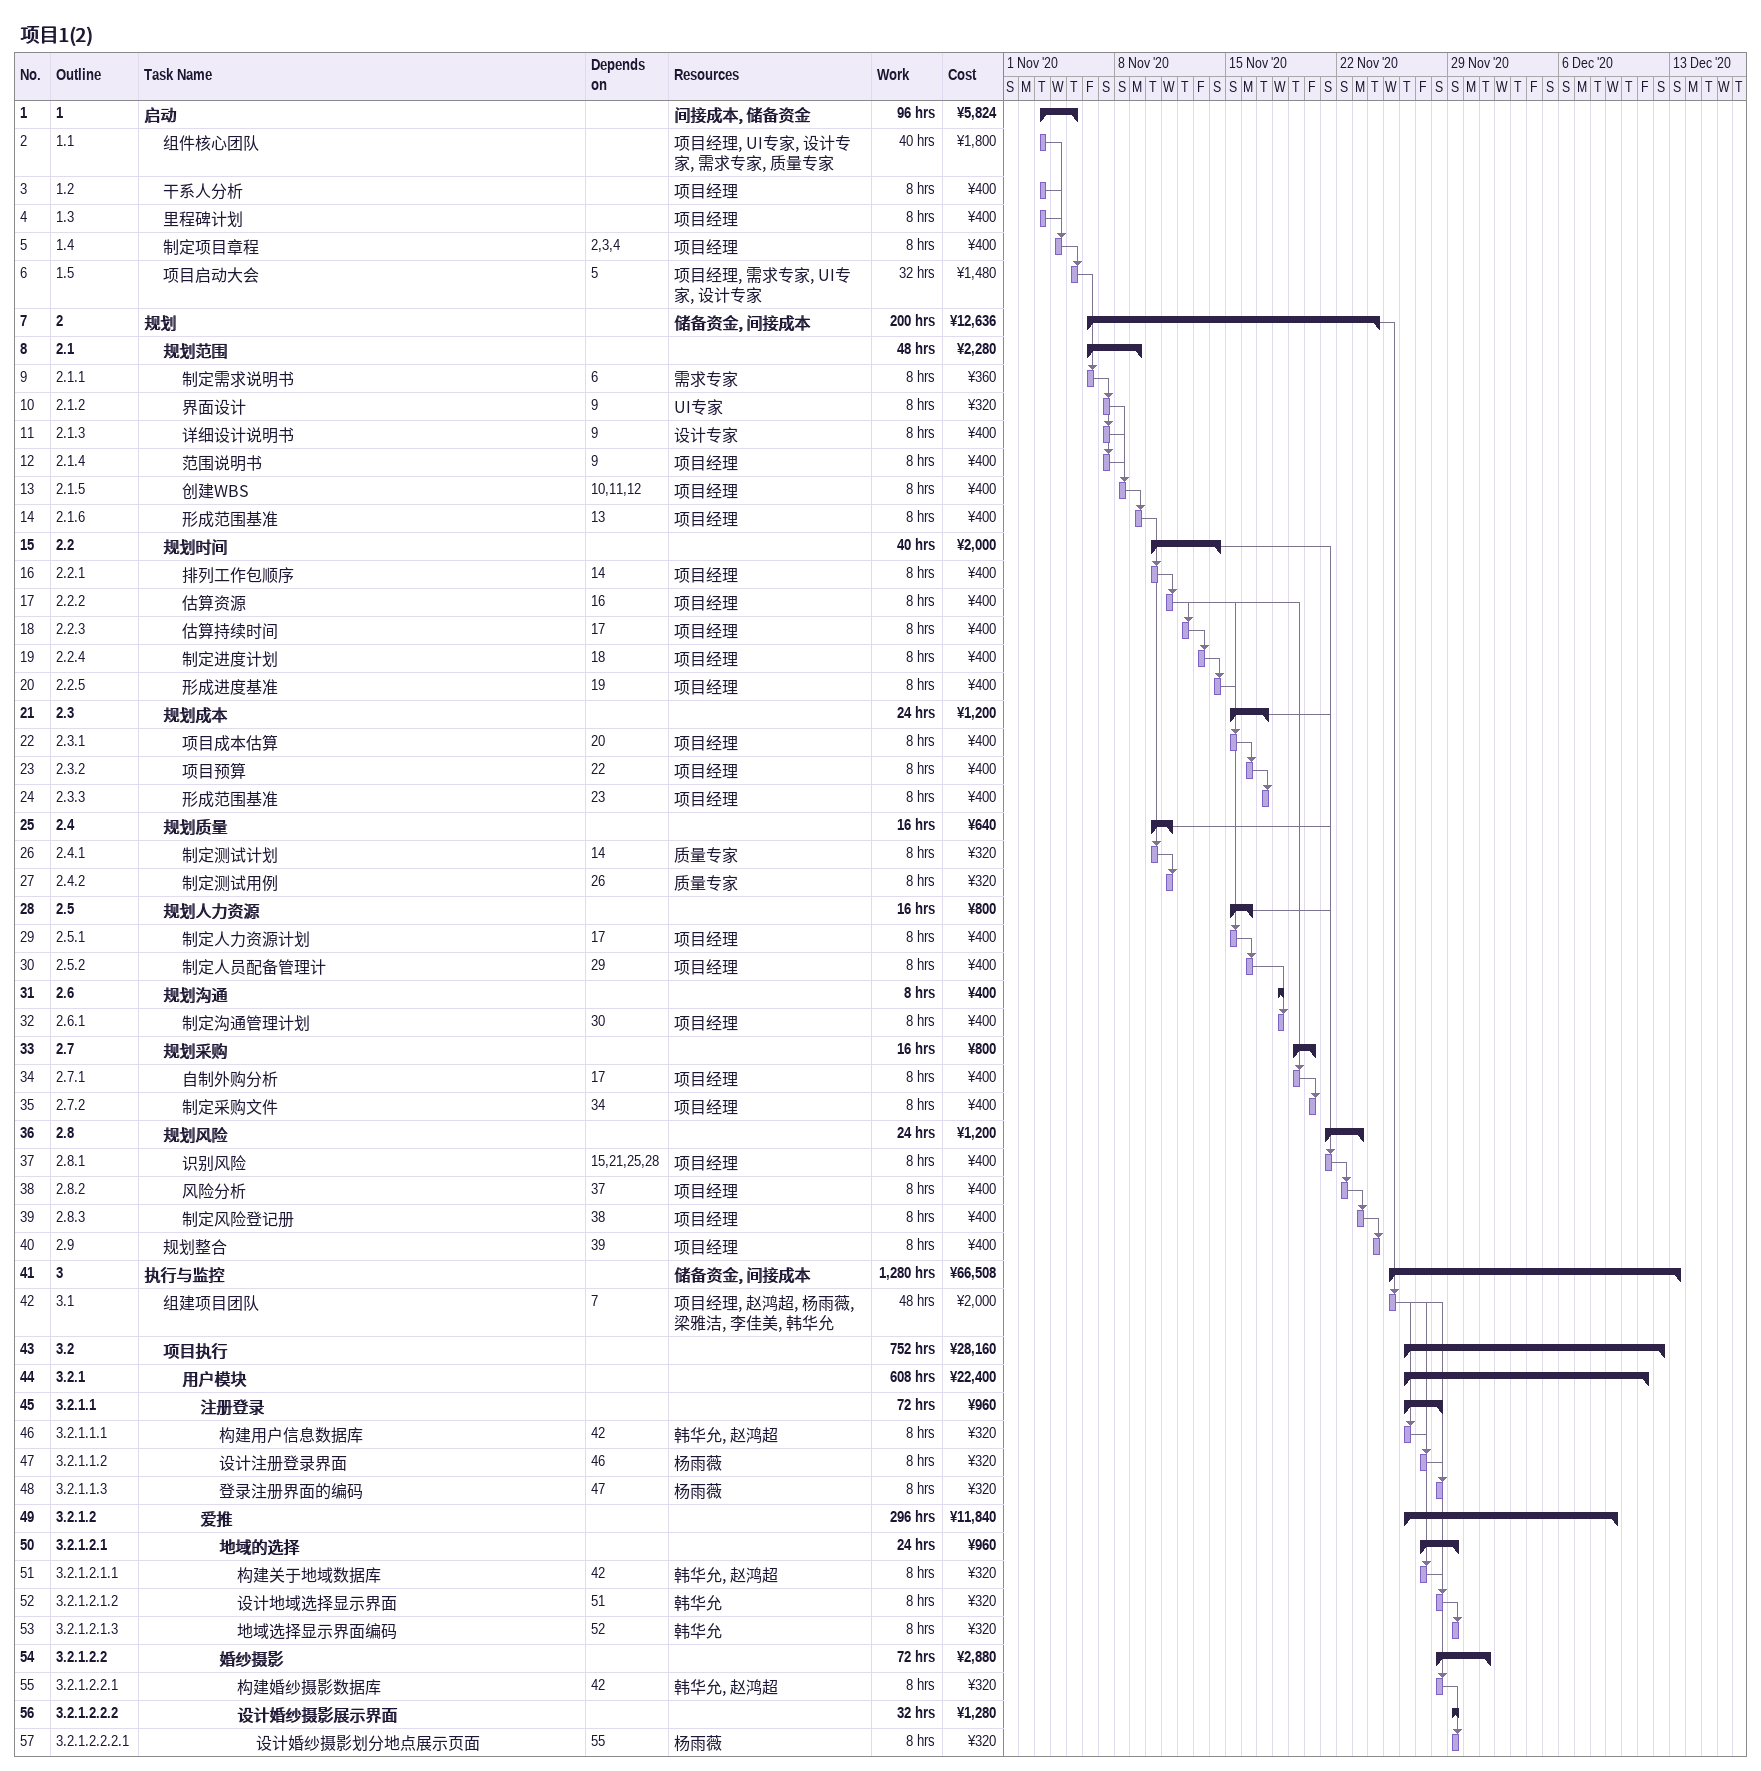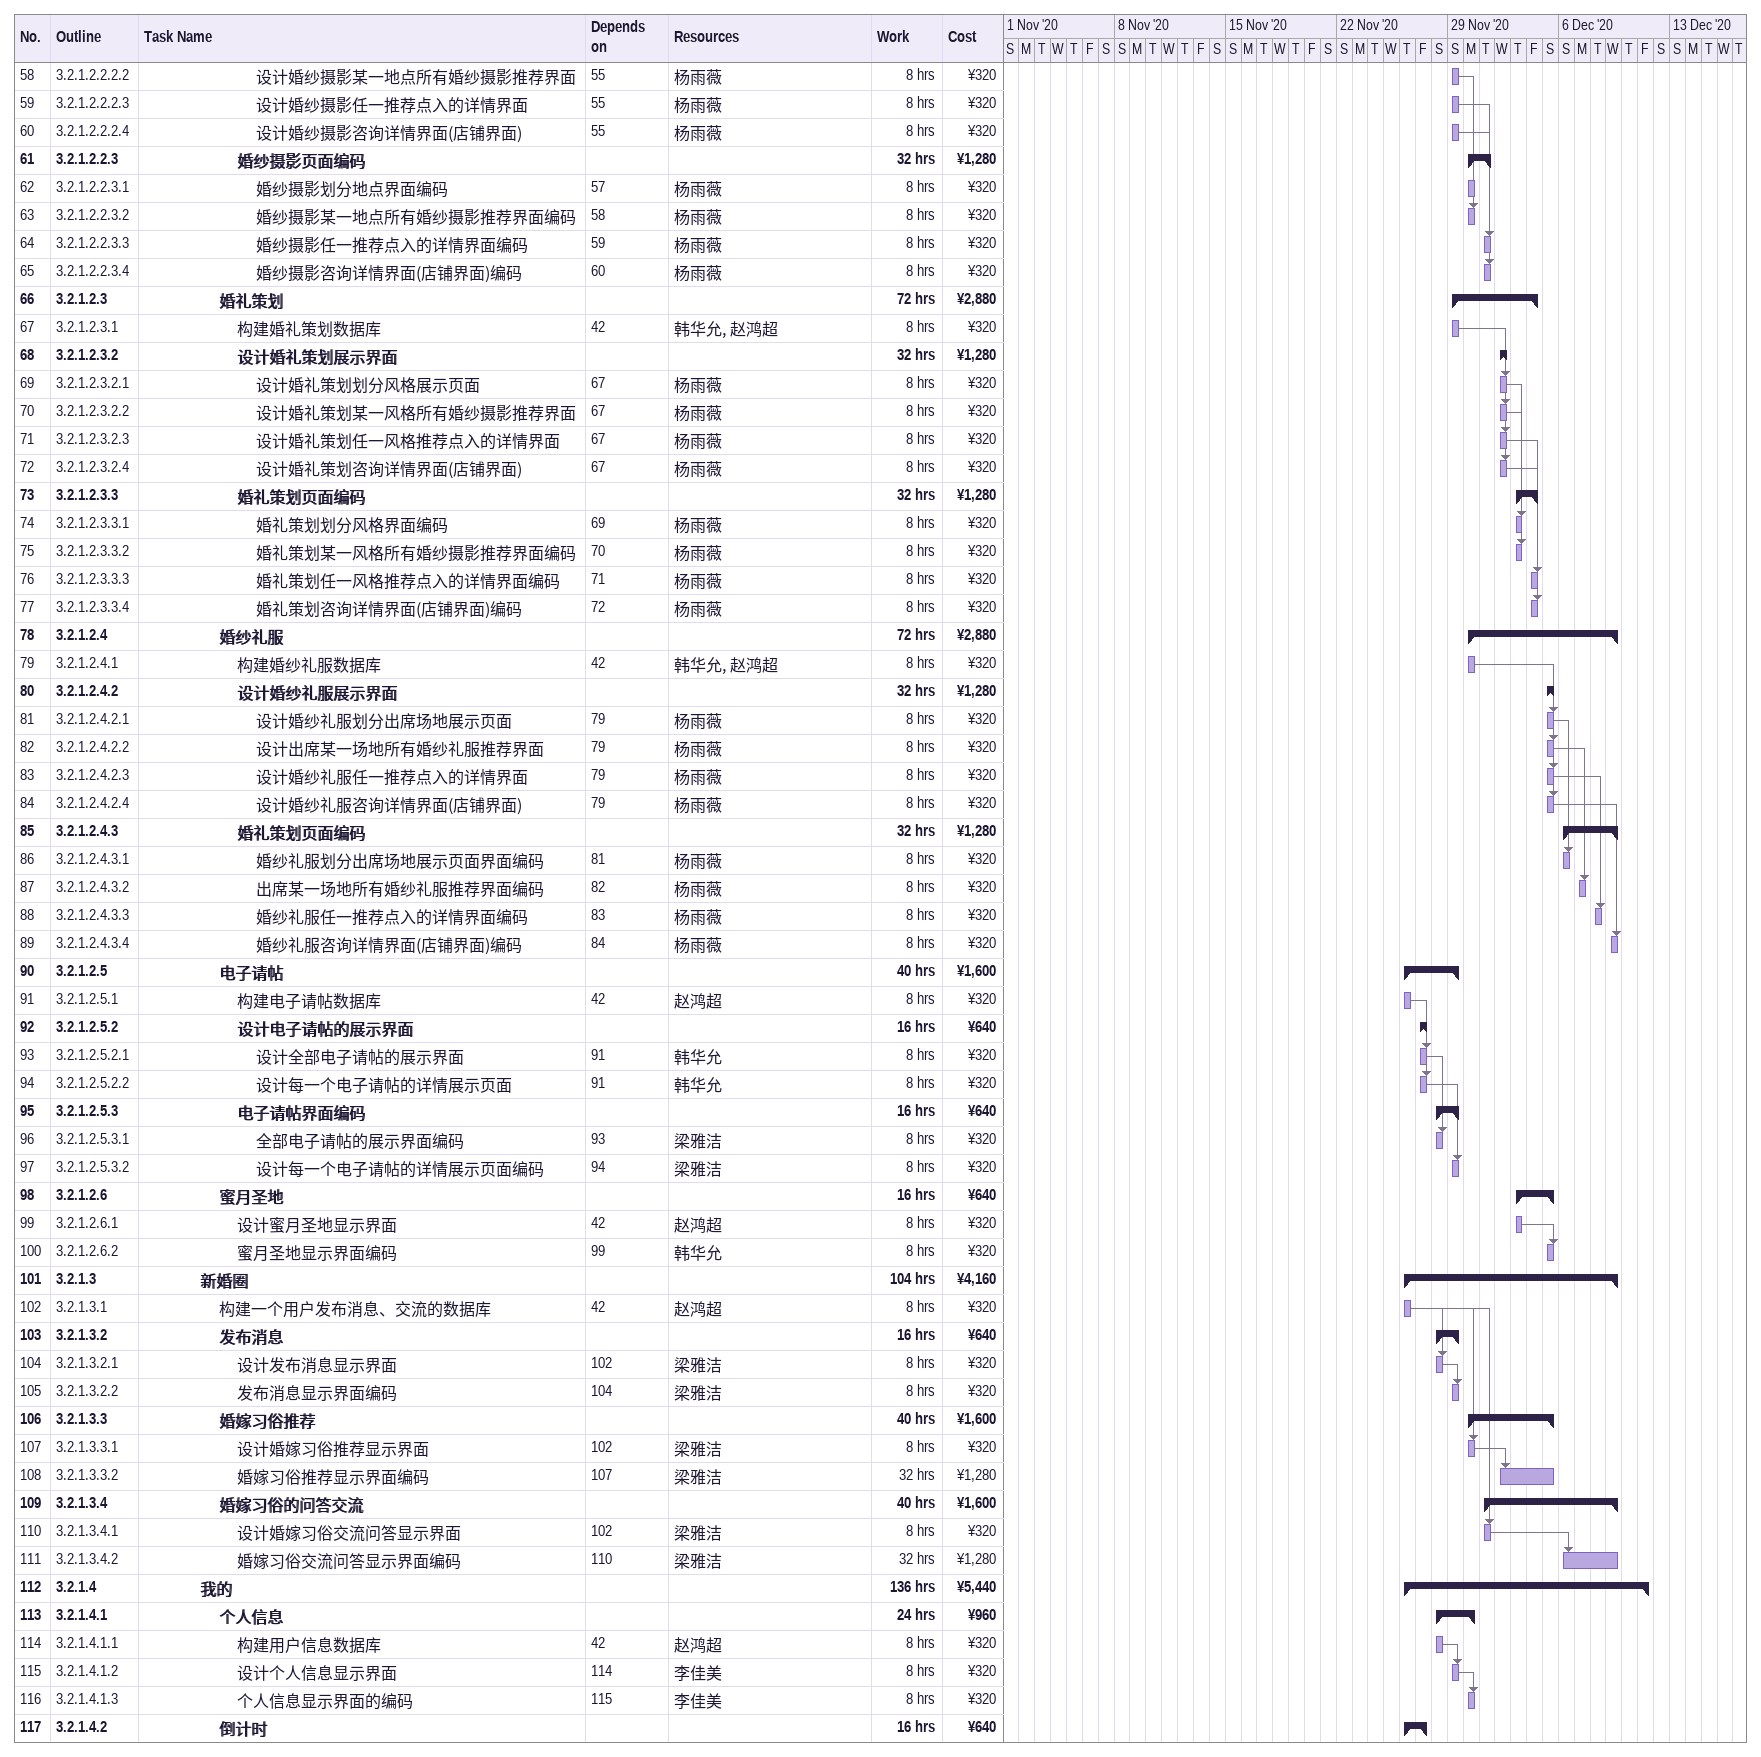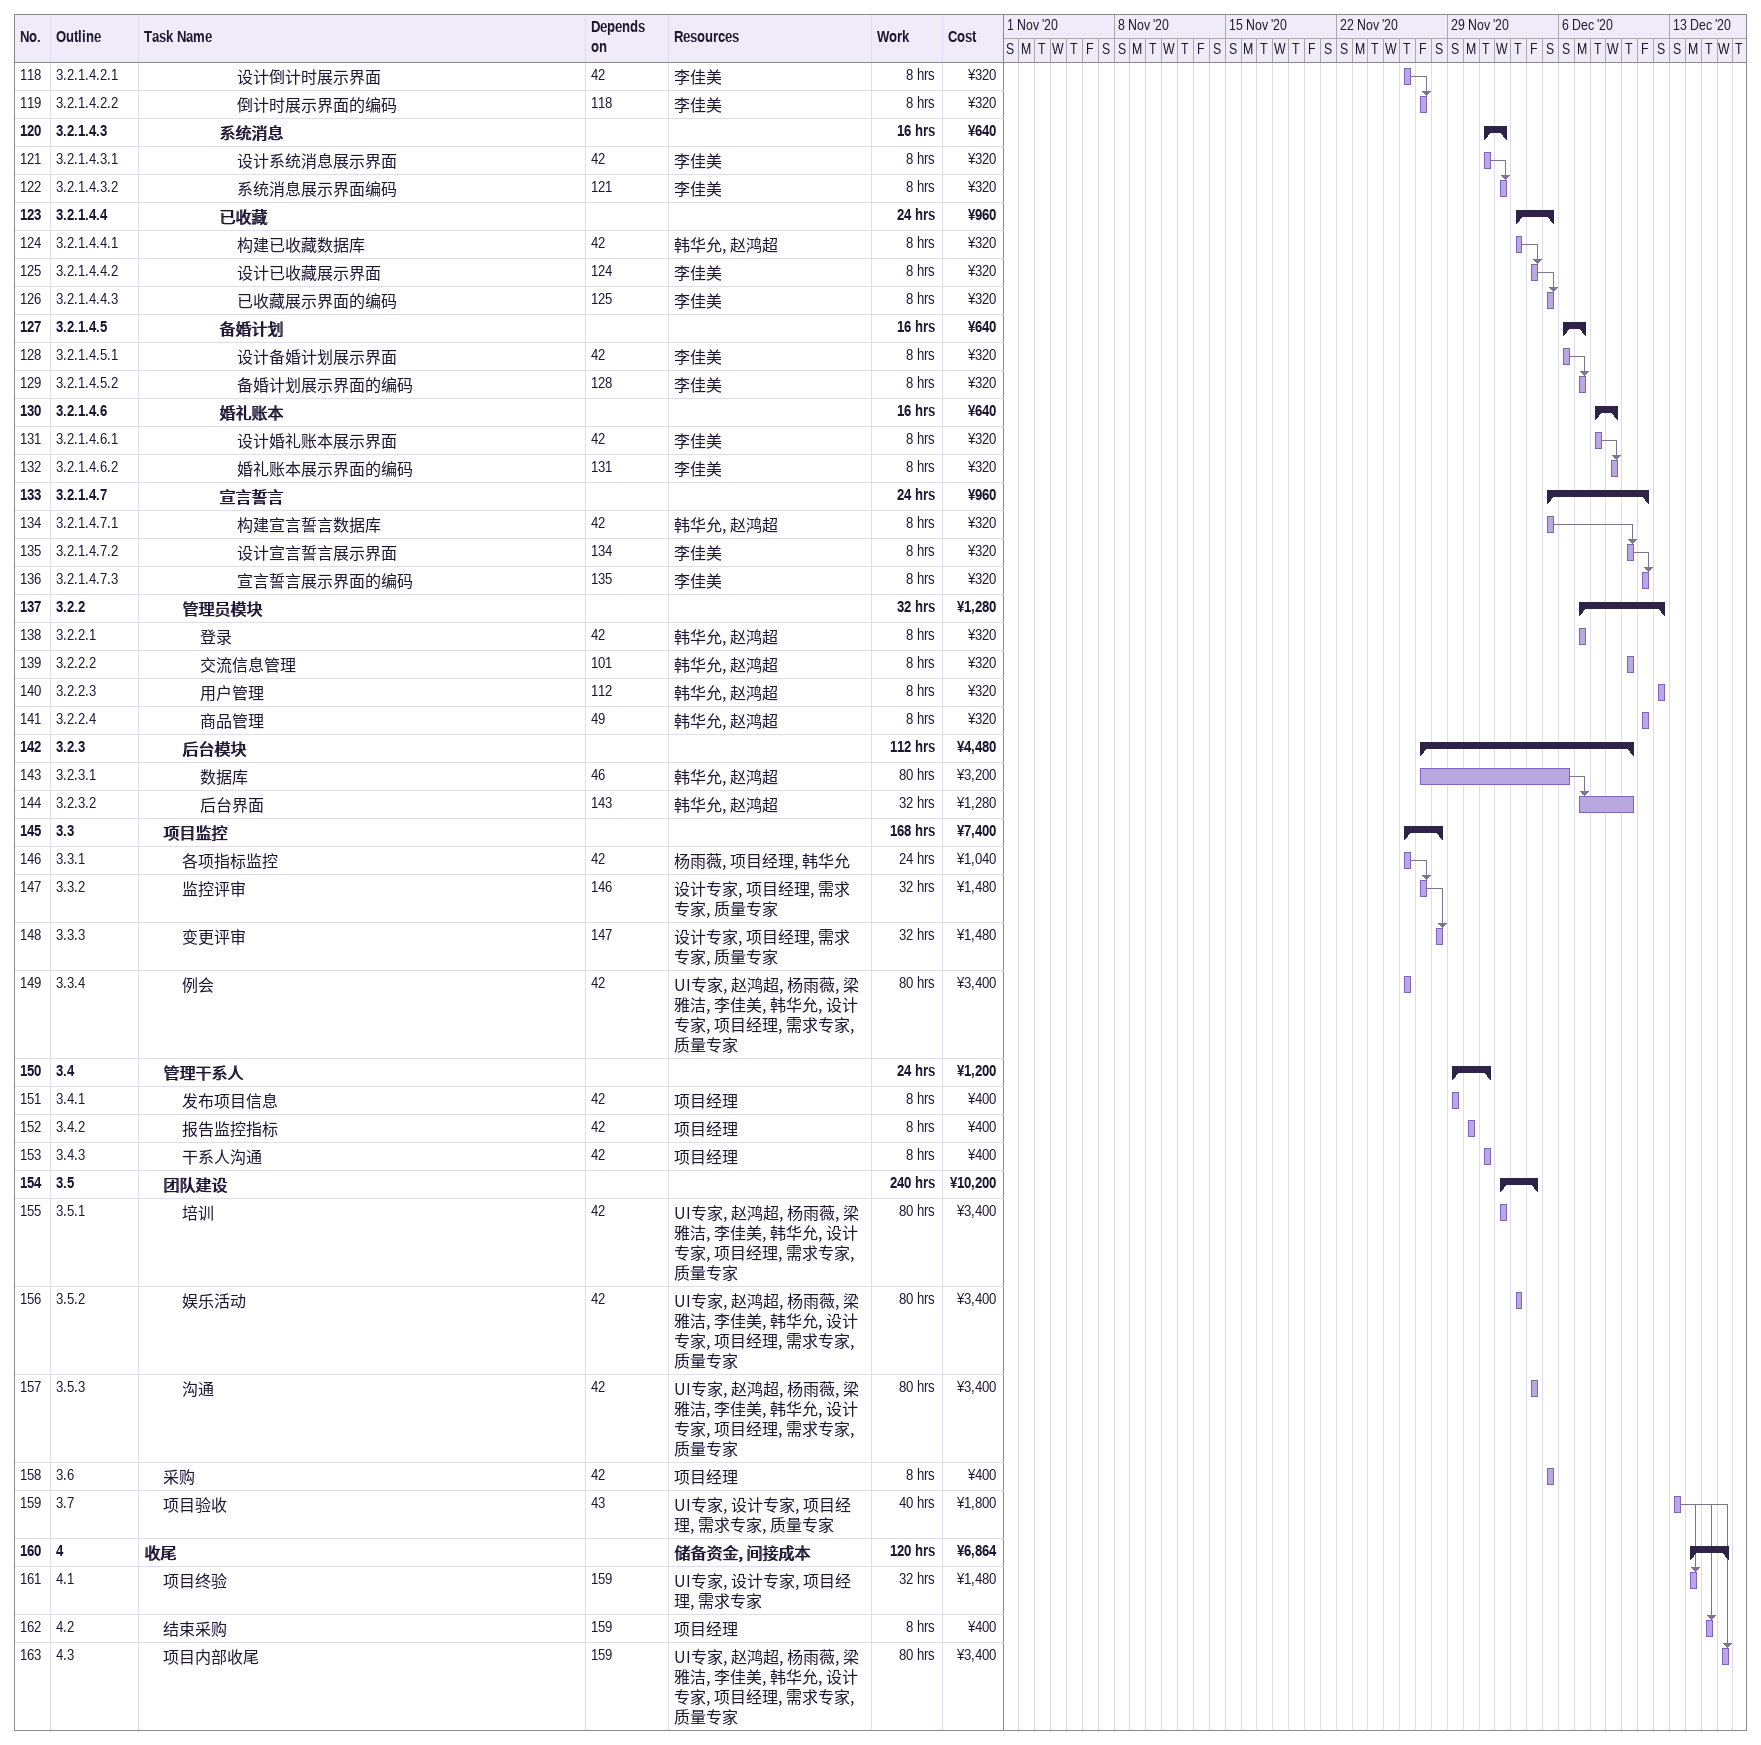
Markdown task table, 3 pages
项目1(2)

| ID | WBS | Task | Start | Finish | Predecessors | Resources | Work (h) | Cost (¥) |
|---|---|---|---|---|---|---|---|---|
| 1 | 1 | **启动** | 2020-11-03 | 2020-11-05 |  | 间接成本, 储备资金 | 96 | 5824 |
| 2 | 1.1 | 组件核心团队 | 2020-11-03 | 2020-11-03 |  | 项目经理, UI专家, 设计专家, 需求专家, 质量专家 | 40 | 1800 |
| 3 | 1.2 | 干系人分析 | 2020-11-03 | 2020-11-03 |  | 项目经理 | 8 | 400 |
| 4 | 1.3 | 里程碑计划 | 2020-11-03 | 2020-11-03 |  | 项目经理 | 8 | 400 |
| 5 | 1.4 | 制定项目章程 | 2020-11-04 | 2020-11-04 | 2, 3, 4 | 项目经理 | 8 | 400 |
| 6 | 1.5 | 项目启动大会 | 2020-11-05 | 2020-11-05 | 5 | 项目经理, 需求专家, UI专家, 设计专家 | 32 | 1480 |
| 7 | 2 | **规划** | 2020-11-06 | 2020-11-24 |  | 储备资金, 间接成本 | 200 | 12636 |
| 8 | 2.1 | **规划范围** | 2020-11-06 | 2020-11-09 |  |  | 48 | 2280 |
| 9 | 2.1.1 | 制定需求说明书 | 2020-11-06 | 2020-11-06 | 6 | 需求专家 | 8 | 360 |
| 10 | 2.1.2 | 界面设计 | 2020-11-07 | 2020-11-07 | 9 | UI专家 | 8 | 320 |
| 11 | 2.1.3 | 详细设计说明书 | 2020-11-07 | 2020-11-07 | 9 | 设计专家 | 8 | 400 |
| 12 | 2.1.4 | 范围说明书 | 2020-11-07 | 2020-11-07 | 9 | 项目经理 | 8 | 400 |
| 13 | 2.1.5 | 创建WBS | 2020-11-08 | 2020-11-08 | 10, 11, 12 | 项目经理 | 8 | 400 |
| 14 | 2.1.6 | 形成范围基准 | 2020-11-09 | 2020-11-09 | 13 | 项目经理 | 8 | 400 |
| 15 | 2.2 | **规划时间** | 2020-11-10 | 2020-11-14 |  |  | 40 | 2000 |
| 16 | 2.2.1 | 排列工作包顺序 | 2020-11-10 | 2020-11-10 | 14 | 项目经理 | 8 | 400 |
| 17 | 2.2.2 | 估算资源 | 2020-11-11 | 2020-11-11 | 16 | 项目经理 | 8 | 400 |
| 18 | 2.2.3 | 估算持续时间 | 2020-11-12 | 2020-11-12 | 17 | 项目经理 | 8 | 400 |
| 19 | 2.2.4 | 制定进度计划 | 2020-11-13 | 2020-11-13 | 18 | 项目经理 | 8 | 400 |
| 20 | 2.2.5 | 形成进度基准 | 2020-11-14 | 2020-11-14 | 19 | 项目经理 | 8 | 400 |
| 21 | 2.3 | **规划成本** | 2020-11-15 | 2020-11-17 |  |  | 24 | 1200 |
| 22 | 2.3.1 | 项目成本估算 | 2020-11-15 | 2020-11-15 | 20 | 项目经理 | 8 | 400 |
| 23 | 2.3.2 | 项目预算 | 2020-11-16 | 2020-11-16 | 22 | 项目经理 | 8 | 400 |
| 24 | 2.3.3 | 形成范围基准 | 2020-11-17 | 2020-11-17 | 23 | 项目经理 | 8 | 400 |
| 25 | 2.4 | **规划质量** | 2020-11-10 | 2020-11-11 |  |  | 16 | 640 |
| 26 | 2.4.1 | 制定测试计划 | 2020-11-10 | 2020-11-10 | 14 | 质量专家 | 8 | 320 |
| 27 | 2.4.2 | 制定测试用例 | 2020-11-11 | 2020-11-11 | 26 | 质量专家 | 8 | 320 |
| 28 | 2.5 | **规划人力资源** | 2020-11-15 | 2020-11-16 |  |  | 16 | 800 |
| 29 | 2.5.1 | 制定人力资源计划 | 2020-11-15 | 2020-11-15 | 17 | 项目经理 | 8 | 400 |
| 30 | 2.5.2 | 制定人员配备管理计 | 2020-11-16 | 2020-11-16 | 29 | 项目经理 | 8 | 400 |
| 31 | 2.6 | **规划沟通** | 2020-11-18 | 2020-11-18 |  |  | 8 | 400 |
| 32 | 2.6.1 | 制定沟通管理计划 | 2020-11-18 | 2020-11-18 | 30 | 项目经理 | 8 | 400 |
| 33 | 2.7 | **规划采购** | 2020-11-19 | 2020-11-20 |  |  | 16 | 800 |
| 34 | 2.7.1 | 自制外购分析 | 2020-11-19 | 2020-11-19 | 17 | 项目经理 | 8 | 400 |
| 35 | 2.7.2 | 制定采购文件 | 2020-11-20 | 2020-11-20 | 34 | 项目经理 | 8 | 400 |
| 36 | 2.8 | **规划风险** | 2020-11-21 | 2020-11-23 |  |  | 24 | 1200 |
| 37 | 2.8.1 | 识别风险 | 2020-11-21 | 2020-11-21 | 15, 21, 25, 28 | 项目经理 | 8 | 400 |
| 38 | 2.8.2 | 风险分析 | 2020-11-22 | 2020-11-22 | 37 | 项目经理 | 8 | 400 |
| 39 | 2.8.3 | 制定风险登记册 | 2020-11-23 | 2020-11-23 | 38 | 项目经理 | 8 | 400 |
| 40 | 2.9 | 规划整合 | 2020-11-24 | 2020-11-24 | 39 | 项目经理 | 8 | 400 |
| 41 | 3 | **执行与监控** | 2020-11-25 | 2020-12-13 |  | 储备资金, 间接成本 | 1280 | 66508 |
| 42 | 3.1 | 组建项目团队 | 2020-11-25 | 2020-11-25 | 7 | 项目经理, 赵鸿超, 杨雨薇, 梁雅洁, 李佳美, 韩华允 | 48 | 2000 |
| 43 | 3.2 | **项目执行** | 2020-11-26 | 2020-12-12 |  |  | 752 | 28160 |
| 44 | 3.2.1 | **用户模块** | 2020-11-26 | 2020-12-11 |  |  | 608 | 22400 |
| 45 | 3.2.1.1 | **注册登录** | 2020-11-26 | 2020-11-28 |  |  | 72 | 960 |
| 46 | 3.2.1.1.1 | 构建用户信息数据库 | 2020-11-26 | 2020-11-26 | 42 | 韩华允, 赵鸿超 | 8 | 320 |
| 47 | 3.2.1.1.2 | 设计注册登录界面 | 2020-11-27 | 2020-11-27 | 46 | 杨雨薇 | 8 | 320 |
| 48 | 3.2.1.1.3 | 登录注册界面的编码 | 2020-11-28 | 2020-11-28 | 47 | 杨雨薇 | 8 | 320 |
| 49 | 3.2.1.2 | **爱推** | 2020-11-26 | 2020-12-09 |  |  | 296 | 11840 |
| 50 | 3.2.1.2.1 | **地域的选择** | 2020-11-27 | 2020-11-29 |  |  | 24 | 960 |
| 51 | 3.2.1.2.1.1 | 构建关于地域数据库 | 2020-11-27 | 2020-11-27 | 42 | 韩华允, 赵鸿超 | 8 | 320 |
| 52 | 3.2.1.2.1.2 | 设计地域选择显示界面 | 2020-11-28 | 2020-11-28 | 51 | 韩华允 | 8 | 320 |
| 53 | 3.2.1.2.1.3 | 地域选择显示界面编码 | 2020-11-29 | 2020-11-29 | 52 | 韩华允 | 8 | 320 |
| 54 | 3.2.1.2.2 | **婚纱摄影** | 2020-11-28 | 2020-12-01 |  |  | 72 | 2880 |
| 55 | 3.2.1.2.2.1 | 构建婚纱摄影数据库 | 2020-11-28 | 2020-11-28 | 42 | 韩华允, 赵鸿超 | 8 | 320 |
| 56 | 3.2.1.2.2.2 | **设计婚纱摄影展示界面** | 2020-11-29 | 2020-11-29 |  |  | 32 | 1280 |
| 57 | 3.2.1.2.2.2.1 | 设计婚纱摄影划分地点展示页面 | 2020-11-29 | 2020-11-29 | 55 | 杨雨薇 | 8 | 320 |
| 58 | 3.2.1.2.2.2.2 | 设计婚纱摄影某一地点所有婚纱摄影推荐界面 | 2020-11-29 | 2020-11-29 | 55 | 杨雨薇 | 8 | 320 |
| 59 | 3.2.1.2.2.2.3 | 设计婚纱摄影任一推荐点入的详情界面 | 2020-11-29 | 2020-11-29 | 55 | 杨雨薇 | 8 | 320 |
| 60 | 3.2.1.2.2.2.4 | 设计婚纱摄影咨询详情界面(店铺界面) | 2020-11-29 | 2020-11-29 | 55 | 杨雨薇 | 8 | 320 |
| 61 | 3.2.1.2.2.3 | **婚纱摄影页面编码** | 2020-11-30 | 2020-12-01 |  |  | 32 | 1280 |
| 62 | 3.2.1.2.2.3.1 | 婚纱摄影划分地点界面编码 | 2020-11-30 | 2020-11-30 | 57 | 杨雨薇 | 8 | 320 |
| 63 | 3.2.1.2.2.3.2 | 婚纱摄影某一地点所有婚纱摄影推荐界面编码 | 2020-11-30 | 2020-11-30 | 58 | 杨雨薇 | 8 | 320 |
| 64 | 3.2.1.2.2.3.3 | 婚纱摄影任一推荐点入的详情界面编码 | 2020-12-01 | 2020-12-01 | 59 | 杨雨薇 | 8 | 320 |
| 65 | 3.2.1.2.2.3.4 | 婚纱摄影咨询详情界面(店铺界面)编码 | 2020-12-01 | 2020-12-01 | 60 | 杨雨薇 | 8 | 320 |
| 66 | 3.2.1.2.3 | **婚礼策划** | 2020-11-29 | 2020-12-04 |  |  | 72 | 2880 |
| 67 | 3.2.1.2.3.1 | 构建婚礼策划数据库 | 2020-11-29 | 2020-11-29 | 42 | 韩华允, 赵鸿超 | 8 | 320 |
| 68 | 3.2.1.2.3.2 | **设计婚礼策划展示界面** | 2020-12-02 | 2020-12-02 |  |  | 32 | 1280 |
| 69 | 3.2.1.2.3.2.1 | 设计婚礼策划划分风格展示页面 | 2020-12-02 | 2020-12-02 | 67 | 杨雨薇 | 8 | 320 |
| 70 | 3.2.1.2.3.2.2 | 设计婚礼策划某一风格所有婚纱摄影推荐界面 | 2020-12-02 | 2020-12-02 | 67 | 杨雨薇 | 8 | 320 |
| 71 | 3.2.1.2.3.2.3 | 设计婚礼策划任一风格推荐点入的详情界面 | 2020-12-02 | 2020-12-02 | 67 | 杨雨薇 | 8 | 320 |
| 72 | 3.2.1.2.3.2.4 | 设计婚礼策划咨询详情界面(店铺界面) | 2020-12-02 | 2020-12-02 | 67 | 杨雨薇 | 8 | 320 |
| 73 | 3.2.1.2.3.3 | **婚礼策划页面编码** | 2020-12-03 | 2020-12-04 |  |  | 32 | 1280 |
| 74 | 3.2.1.2.3.3.1 | 婚礼策划划分风格界面编码 | 2020-12-03 | 2020-12-03 | 69 | 杨雨薇 | 8 | 320 |
| 75 | 3.2.1.2.3.3.2 | 婚礼策划某一风格所有婚纱摄影推荐界面编码 | 2020-12-03 | 2020-12-03 | 70 | 杨雨薇 | 8 | 320 |
| 76 | 3.2.1.2.3.3.3 | 婚礼策划任一风格推荐点入的详情界面编码 | 2020-12-04 | 2020-12-04 | 71 | 杨雨薇 | 8 | 320 |
| 77 | 3.2.1.2.3.3.4 | 婚礼策划咨询详情界面(店铺界面)编码 | 2020-12-04 | 2020-12-04 | 72 | 杨雨薇 | 8 | 320 |
| 78 | 3.2.1.2.4 | **婚纱礼服** | 2020-11-30 | 2020-12-09 |  |  | 72 | 2880 |
| 79 | 3.2.1.2.4.1 | 构建婚纱礼服数据库 | 2020-11-30 | 2020-11-30 | 42 | 韩华允, 赵鸿超 | 8 | 320 |
| 80 | 3.2.1.2.4.2 | **设计婚纱礼服展示界面** | 2020-12-05 | 2020-12-05 |  |  | 32 | 1280 |
| 81 | 3.2.1.2.4.2.1 | 设计婚纱礼服划分出席场地展示页面 | 2020-12-05 | 2020-12-05 | 79 | 杨雨薇 | 8 | 320 |
| 82 | 3.2.1.2.4.2.2 | 设计出席某一场地所有婚纱礼服推荐界面 | 2020-12-05 | 2020-12-05 | 79 | 杨雨薇 | 8 | 320 |
| 83 | 3.2.1.2.4.2.3 | 设计婚纱礼服任一推荐点入的详情界面 | 2020-12-05 | 2020-12-05 | 79 | 杨雨薇 | 8 | 320 |
| 84 | 3.2.1.2.4.2.4 | 设计婚纱礼服咨询详情界面(店铺界面) | 2020-12-05 | 2020-12-05 | 79 | 杨雨薇 | 8 | 320 |
| 85 | 3.2.1.2.4.3 | **婚礼策划页面编码** | 2020-12-06 | 2020-12-09 |  |  | 32 | 1280 |
| 86 | 3.2.1.2.4.3.1 | 婚纱礼服划分出席场地展示页面界面编码 | 2020-12-06 | 2020-12-06 | 81 | 杨雨薇 | 8 | 320 |
| 87 | 3.2.1.2.4.3.2 | 出席某一场地所有婚纱礼服推荐界面编码 | 2020-12-07 | 2020-12-07 | 82 | 杨雨薇 | 8 | 320 |
| 88 | 3.2.1.2.4.3.3 | 婚纱礼服任一推荐点入的详情界面编码 | 2020-12-08 | 2020-12-08 | 83 | 杨雨薇 | 8 | 320 |
| 89 | 3.2.1.2.4.3.4 | 婚纱礼服咨询详情界面(店铺界面)编码 | 2020-12-09 | 2020-12-09 | 84 | 杨雨薇 | 8 | 320 |
| 90 | 3.2.1.2.5 | **电子请帖** | 2020-11-26 | 2020-11-29 |  |  | 40 | 1600 |
| 91 | 3.2.1.2.5.1 | 构建电子请帖数据库 | 2020-11-26 | 2020-11-26 | 42 | 赵鸿超 | 8 | 320 |
| 92 | 3.2.1.2.5.2 | **设计电子请帖的展示界面** | 2020-11-27 | 2020-11-27 |  |  | 16 | 640 |
| 93 | 3.2.1.2.5.2.1 | 设计全部电子请帖的展示界面 | 2020-11-27 | 2020-11-27 | 91 | 韩华允 | 8 | 320 |
| 94 | 3.2.1.2.5.2.2 | 设计每一个电子请帖的详情展示页面 | 2020-11-27 | 2020-11-27 | 91 | 韩华允 | 8 | 320 |
| 95 | 3.2.1.2.5.3 | **电子请帖界面编码** | 2020-11-28 | 2020-11-29 |  |  | 16 | 640 |
| 96 | 3.2.1.2.5.3.1 | 全部电子请帖的展示界面编码 | 2020-11-28 | 2020-11-28 | 93 | 梁雅洁 | 8 | 320 |
| 97 | 3.2.1.2.5.3.2 | 设计每一个电子请帖的详情展示页面编码 | 2020-11-29 | 2020-11-29 | 94 | 梁雅洁 | 8 | 320 |
| 98 | 3.2.1.2.6 | **蜜月圣地** | 2020-12-03 | 2020-12-05 |  |  | 16 | 640 |
| 99 | 3.2.1.2.6.1 | 设计蜜月圣地显示界面 | 2020-12-03 | 2020-12-03 | 42 | 赵鸿超 | 8 | 320 |
| 100 | 3.2.1.2.6.2 | 蜜月圣地显示界面编码 | 2020-12-05 | 2020-12-05 | 99 | 韩华允 | 8 | 320 |
| 101 | 3.2.1.3 | **新婚圈** | 2020-11-26 | 2020-12-09 |  |  | 104 | 4160 |
| 102 | 3.2.1.3.1 | 构建一个用户发布消息、交流的数据库 | 2020-11-26 | 2020-11-26 | 42 | 赵鸿超 | 8 | 320 |
| 103 | 3.2.1.3.2 | **发布消息** | 2020-11-28 | 2020-11-29 |  |  | 16 | 640 |
| 104 | 3.2.1.3.2.1 | 设计发布消息显示界面 | 2020-11-28 | 2020-11-28 | 102 | 梁雅洁 | 8 | 320 |
| 105 | 3.2.1.3.2.2 | 发布消息显示界面编码 | 2020-11-29 | 2020-11-29 | 104 | 梁雅洁 | 8 | 320 |
| 106 | 3.2.1.3.3 | **婚嫁习俗推荐** | 2020-11-30 | 2020-12-05 |  |  | 40 | 1600 |
| 107 | 3.2.1.3.3.1 | 设计婚嫁习俗推荐显示界面 | 2020-11-30 | 2020-11-30 | 102 | 梁雅洁 | 8 | 320 |
| 108 | 3.2.1.3.3.2 | 婚嫁习俗推荐显示界面编码 | 2020-12-02 | 2020-12-05 | 107 | 梁雅洁 | 32 | 1280 |
| 109 | 3.2.1.3.4 | **婚嫁习俗的问答交流** | 2020-12-01 | 2020-12-09 |  |  | 40 | 1600 |
| 110 | 3.2.1.3.4.1 | 设计婚嫁习俗交流问答显示界面 | 2020-12-01 | 2020-12-01 | 102 | 梁雅洁 | 8 | 320 |
| 111 | 3.2.1.3.4.2 | 婚嫁习俗交流问答显示界面编码 | 2020-12-06 | 2020-12-09 | 110 | 梁雅洁 | 32 | 1280 |
| 112 | 3.2.1.4 | **我的** | 2020-11-26 | 2020-12-11 |  |  | 136 | 5440 |
| 113 | 3.2.1.4.1 | **个人信息** | 2020-11-28 | 2020-11-30 |  |  | 24 | 960 |
| 114 | 3.2.1.4.1.1 | 构建用户信息数据库 | 2020-11-28 | 2020-11-28 | 42 | 赵鸿超 | 8 | 320 |
| 115 | 3.2.1.4.1.2 | 设计个人信息显示界面 | 2020-11-29 | 2020-11-29 | 114 | 李佳美 | 8 | 320 |
| 116 | 3.2.1.4.1.3 | 个人信息显示界面的编码 | 2020-11-30 | 2020-11-30 | 115 | 李佳美 | 8 | 320 |
| 117 | 3.2.1.4.2 | **倒计时** | 2020-11-26 | 2020-11-27 |  |  | 16 | 640 |
| 118 | 3.2.1.4.2.1 | 设计倒计时展示界面 | 2020-11-26 | 2020-11-26 | 42 | 李佳美 | 8 | 320 |
| 119 | 3.2.1.4.2.2 | 倒计时展示界面的编码 | 2020-11-27 | 2020-11-27 | 118 | 李佳美 | 8 | 320 |
| 120 | 3.2.1.4.3 | **系统消息** | 2020-12-01 | 2020-12-02 |  |  | 16 | 640 |
| 121 | 3.2.1.4.3.1 | 设计系统消息展示界面 | 2020-12-01 | 2020-12-01 | 42 | 李佳美 | 8 | 320 |
| 122 | 3.2.1.4.3.2 | 系统消息展示界面编码 | 2020-12-02 | 2020-12-02 | 121 | 李佳美 | 8 | 320 |
| 123 | 3.2.1.4.4 | **已收藏** | 2020-12-03 | 2020-12-05 |  |  | 24 | 960 |
| 124 | 3.2.1.4.4.1 | 构建已收藏数据库 | 2020-12-03 | 2020-12-03 | 42 | 韩华允, 赵鸿超 | 8 | 320 |
| 125 | 3.2.1.4.4.2 | 设计已收藏展示界面 | 2020-12-04 | 2020-12-04 | 124 | 李佳美 | 8 | 320 |
| 126 | 3.2.1.4.4.3 | 已收藏展示界面的编码 | 2020-12-05 | 2020-12-05 | 125 | 李佳美 | 8 | 320 |
| 127 | 3.2.1.4.5 | **备婚计划** | 2020-12-06 | 2020-12-07 |  |  | 16 | 640 |
| 128 | 3.2.1.4.5.1 | 设计备婚计划展示界面 | 2020-12-06 | 2020-12-06 | 42 | 李佳美 | 8 | 320 |
| 129 | 3.2.1.4.5.2 | 备婚计划展示界面的编码 | 2020-12-07 | 2020-12-07 | 128 | 李佳美 | 8 | 320 |
| 130 | 3.2.1.4.6 | **婚礼账本** | 2020-12-08 | 2020-12-09 |  |  | 16 | 640 |
| 131 | 3.2.1.4.6.1 | 设计婚礼账本展示界面 | 2020-12-08 | 2020-12-08 | 42 | 李佳美 | 8 | 320 |
| 132 | 3.2.1.4.6.2 | 婚礼账本展示界面的编码 | 2020-12-09 | 2020-12-09 | 131 | 李佳美 | 8 | 320 |
| 133 | 3.2.1.4.7 | **宣言誓言** | 2020-12-05 | 2020-12-11 |  |  | 24 | 960 |
| 134 | 3.2.1.4.7.1 | 构建宣言誓言数据库 | 2020-12-05 | 2020-12-05 | 42 | 韩华允, 赵鸿超 | 8 | 320 |
| 135 | 3.2.1.4.7.2 | 设计宣言誓言展示界面 | 2020-12-10 | 2020-12-10 | 134 | 李佳美 | 8 | 320 |
| 136 | 3.2.1.4.7.3 | 宣言誓言展示界面的编码 | 2020-12-11 | 2020-12-11 | 135 | 李佳美 | 8 | 320 |
| 137 | 3.2.2 | **管理员模块** | 2020-12-07 | 2020-12-12 |  |  | 32 | 1280 |
| 138 | 3.2.2.1 | 登录 | 2020-12-07 | 2020-12-07 | 42 | 韩华允, 赵鸿超 | 8 | 320 |
| 139 | 3.2.2.2 | 交流信息管理 | 2020-12-10 | 2020-12-10 | 101 | 韩华允, 赵鸿超 | 8 | 320 |
| 140 | 3.2.2.3 | 用户管理 | 2020-12-12 | 2020-12-12 | 112 | 韩华允, 赵鸿超 | 8 | 320 |
| 141 | 3.2.2.4 | 商品管理 | 2020-12-11 | 2020-12-11 | 49 | 韩华允, 赵鸿超 | 8 | 320 |
| 142 | 3.2.3 | **后台模块** | 2020-11-27 | 2020-12-10 |  |  | 112 | 4480 |
| 143 | 3.2.3.1 | 数据库 | 2020-11-27 | 2020-12-06 | 46 | 韩华允, 赵鸿超 | 80 | 3200 |
| 144 | 3.2.3.2 | 后台界面 | 2020-12-07 | 2020-12-10 | 143 | 韩华允, 赵鸿超 | 32 | 1280 |
| 145 | 3.3 | **项目监控** | 2020-11-26 | 2020-11-28 |  |  | 168 | 7400 |
| 146 | 3.3.1 | 各项指标监控 | 2020-11-26 | 2020-11-26 | 42 | 杨雨薇, 项目经理, 韩华允 | 24 | 1040 |
| 147 | 3.3.2 | 监控评审 | 2020-11-27 | 2020-11-27 | 146 | 设计专家, 项目经理, 需求专家, 质量专家 | 32 | 1480 |
| 148 | 3.3.3 | 变更评审 | 2020-11-28 | 2020-11-28 | 147 | 设计专家, 项目经理, 需求专家, 质量专家 | 32 | 1480 |
| 149 | 3.3.4 | 例会 | 2020-11-26 | 2020-11-26 | 42 | UI专家, 赵鸿超, 杨雨薇, 梁雅洁, 李佳美, 韩华允, 设计专家, 项目经理, 需求专家, 质量专家 | 80 | 3400 |
| 150 | 3.4 | **管理干系人** | 2020-11-29 | 2020-12-01 |  |  | 24 | 1200 |
| 151 | 3.4.1 | 发布项目信息 | 2020-11-29 | 2020-11-29 | 42 | 项目经理 | 8 | 400 |
| 152 | 3.4.2 | 报告监控指标 | 2020-11-30 | 2020-11-30 | 42 | 项目经理 | 8 | 400 |
| 153 | 3.4.3 | 干系人沟通 | 2020-12-01 | 2020-12-01 | 42 | 项目经理 | 8 | 400 |
| 154 | 3.5 | **团队建设** | 2020-12-02 | 2020-12-04 |  |  | 240 | 10200 |
| 155 | 3.5.1 | 培训 | 2020-12-02 | 2020-12-02 | 42 | UI专家, 赵鸿超, 杨雨薇, 梁雅洁, 李佳美, 韩华允, 设计专家, 项目经理, 需求专家, 质量专家 | 80 | 3400 |
| 156 | 3.5.2 | 娱乐活动 | 2020-12-03 | 2020-12-03 | 42 | UI专家, 赵鸿超, 杨雨薇, 梁雅洁, 李佳美, 韩华允, 设计专家, 项目经理, 需求专家, 质量专家 | 80 | 3400 |
| 157 | 3.5.3 | 沟通 | 2020-12-04 | 2020-12-04 | 42 | UI专家, 赵鸿超, 杨雨薇, 梁雅洁, 李佳美, 韩华允, 设计专家, 项目经理, 需求专家, 质量专家 | 80 | 3400 |
| 158 | 3.6 | 采购 | 2020-12-05 | 2020-12-05 | 42 | 项目经理 | 8 | 400 |
| 159 | 3.7 | 项目验收 | 2020-12-13 | 2020-12-13 | 43 | UI专家, 设计专家, 项目经理, 需求专家, 质量专家 | 40 | 1800 |
| 160 | 4 | **收尾** | 2020-12-14 | 2020-12-16 |  | 储备资金, 间接成本 | 120 | 6864 |
| 161 | 4.1 | 项目终验 | 2020-12-14 | 2020-12-14 | 159 | UI专家, 设计专家, 项目经理, 需求专家 | 32 | 1480 |
| 162 | 4.2 | 结束采购 | 2020-12-15 | 2020-12-15 | 159 | 项目经理 | 8 | 400 |
| 163 | 4.3 | 项目内部收尾 | 2020-12-16 | 2020-12-16 | 159 | UI专家, 赵鸿超, 杨雨薇, 梁雅洁, 李佳美, 韩华允, 设计专家, 项目经理, 需求专家, 质量专家 | 80 | 3400 |
